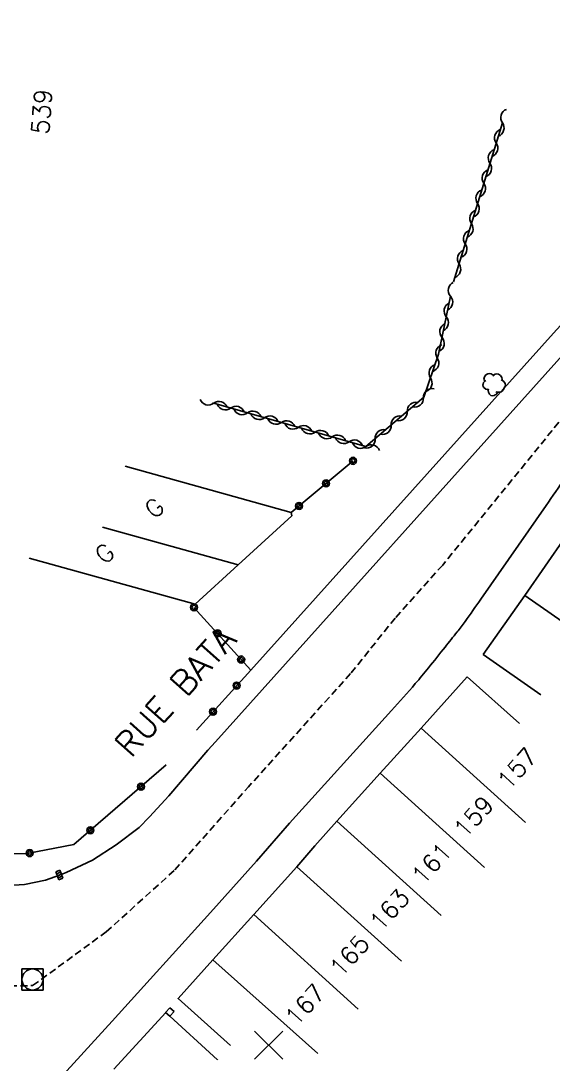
# Model space of a CAD drawing. Header units: millimetres. Extents: x 137000 to 138000, y 128000 to 129000.
# Drawn here: x 137730.6 to 137768.5, y 128631.4 to 128705.5 of the extents above; entities that cross this region are included whole.
import ezdxf
from ezdxf.enums import TextEntityAlignment as Align

# ---------------------------------------------------------------- set-up
doc = ezdxf.new("R2010")
doc.units = ezdxf.units.MM
doc.linetypes.add('DASHED', pattern=[0.75, 0.5, -0.25])
doc.layers.get('0').update_dxf_attribs({"linetype": 'CONTINUOUS'})
for name, color, linetype in [('w0001', 6, 'DASHED'), ('w0008', 7, 'CONTINUOUS'), ('w0100', 7, 'CONTINUOUS'), ('W0112', 1, 'DASHED'), ('w0300', 7, 'CONTINUOUS'), ('w0310', 3, 'CONTINUOUS'), ('w0322', 7, 'CONTINUOUS'), ('w0400', 7, 'CONTINUOUS'), ('w0420', 7, 'CONTINUOUS'), ('w0989', 7, 'CONTINUOUS'), ('w0991', 7, 'CONTINUOUS'), ('W1102', 7, 'CONTINUOUS')]:
    doc.layers.add(name, color=color, linetype=linetype)
doc.styles.get("Standard").update_dxf_attribs({"font": 'romans.shx', "width": 0.85})

# ---------------------------------------------------------------- blocks, each defined once
blk = doc.blocks.new('t322o')
at = {"color": 0, "linetype": 'Continuous'}
for radius in [0.25, 0.15]:
    blk.add_circle((0, 0), radius, dxfattribs=at)
blk = doc.blocks.new('T420')
for p, q in [((0.75, 0.75), (-0.75, 0.75)), ((-0.75, 0.75), (-0.75, -0.75)), ((0.75, 0.75), (0.75, -0.75)), ((0.75, -0.75), (-0.75, -0.75))]:
    blk.add_line(p, q)
blk.add_ellipse((0, 0), major_axis=(-0.53, 0.53), ratio=1, start_param=3.926991, end_param=10.210176)
blk = doc.blocks.new('T400')
for p, q in [((-0.15, 0.3), (0.15, 0.3)), ((-0.15, -0.25), (-0.15, 0.3)), ((-0.15, 0.15), (0.15, 0.15)), ((-0.15, 0), (0.15, 0)), ((0.15, 0.3), (0.15, -0.25)), ((-0.15, -0.15), (0.15, -0.15)), ((-0.15, -0.25), (-0.15, -0.3)), ((-0.15, -0.3), (0.15, -0.3)), ((0.15, -0.3), (0.15, -0.25))]:
    blk.add_line(p, q)
blk = doc.blocks.new('t991o')
at = {"color": 0, "linetype": 'Continuous'}
for p, q in [((-1, 1), (1, -1)), ((-1, -1), (1, 1))]:
    blk.add_line(p, q, dxfattribs=at)
blk = doc.blocks.new('t310o')
at = {"color": 0, "linetype": 'Continuous'}
for centre, start, end in [((-0.5, 0.375), 216.8699, 323.1304), ((0.5, -0.375), 36.8699, 143.1303)]:
    blk.add_arc(centre, 0.625, start, end, dxfattribs=at)
blk = doc.blocks.new('T300')
for p, q in [((-0.286, 0.629), (-0.171, 0.743)), ((-0.171, 0.743), (-0.057, 0.8)), ((-0.057, 0.8), (0.057, 0.8)), ((0.057, 0.8), (0.229, 0.743)), ((0.229, 0.743), (0.343, 0.629)), ((-0.8, 0.514), (-0.857, 0.343)), ((-0.857, 0.343), (-0.857, 0.171)), ((-0.857, 0.171), (-0.743, 0.057)), ((-0.686, 0.629), (-0.8, 0.514)), ((-0.8, -0.057), (-0.743, 0.057)), ((-0.743, 0.057), (-0.686, 0.114)), ((-0.571, 0.686), (-0.686, 0.629)), ((-0.457, 0.686), (-0.571, 0.686)), ((-0.286, 0.629), (-0.457, 0.686)), ((-0.229, 0.571), (-0.286, 0.629)), ((0.343, 0.629), (0.4, 0.514)), ((0.457, 0.457), (0.343, 0.457)), ((0.4, 0.514), (0.4, 0.457)), ((0.571, 0.4), (0.457, 0.457)), ((0.571, 0.4), (0.686, 0.286)), ((0.686, 0.286), (0.743, 0.171)), ((0.743, 0.057), (0.686, -0.171)), ((0.743, 0.171), (0.743, 0.057)), ((-0.8, -0.171), (-0.8, -0.057)), ((-0.8, -0.229), (-0.8, -0.171)), ((-0.743, -0.343), (-0.8, -0.229)), ((-0.686, -0.4), (-0.743, -0.343)), ((-0.514, -0.457), (-0.686, -0.4)), ((-0.4, -0.457), (-0.514, -0.457)), ((-0.4, -0.457), (-0.343, -0.457)), ((-0.343, -0.457), (-0.343, -0.4)), ((-0.343, -0.514), (-0.343, -0.457)), ((-0.286, -0.629), (-0.343, -0.514)), ((-0.171, -0.743), (-0.286, -0.629)), ((0.229, -0.686), (0.171, -0.743)), ((0.286, -0.457), (0.229, -0.457)), ((0.286, -0.629), (0.229, -0.686)), ((0.457, -0.4), (0.286, -0.457)), ((0.343, -0.514), (0.286, -0.629)), ((0.343, -0.514), (0.343, -0.457)), ((0.571, -0.343), (0.457, -0.4)), ((0.629, -0.286), (0.571, -0.343)), ((0.686, -0.171), (0.629, -0.286)), ((-0.057, -0.8), (-0.171, -0.743)), ((0.057, -0.8), (-0.057, -0.8)), ((0.171, -0.743), (0.057, -0.8))]:
    blk.add_line(p, q)

msp = doc.modelspace()

# ---------------------------------------------------------------- linework, layer by layer
at = {"layer": 'w0001'}
for points in [[(137863.671, 128803.208), (137857.25, 128782.054), (137854.8, 128774.068), (137853.008, 128769.409), (137850.756, 128764.639), (137848.446, 128760.49), (137845.477, 128755.969), (137843.416, 128753.109), (137841.203, 128750.224), (137836.126, 128744.768), (137816.372, 128725.026), (137793.193, 128701.941), (137771.216, 128679.894), (137760.6, 128666.834), (137757.221, 128663.071), (137754.054, 128659.118), (137746.806, 128651.08)], [(137654.524, 128605.654), (137711.475, 128632.416), (137721.584, 128636.83), (137731.457, 128636.938), (137736.685, 128640.758), (137741.562, 128645.163), (137746.806, 128651.08)]]:
    msp.add_lwpolyline(points, dxfattribs=at)
at = {"layer": 'w0008'}
for points in [[(137860.643, 128803.149), (137856.225, 128788.44), (137852.061, 128774.99, -0.007718), (137851.244, 128772.61, -0.01872), (137850.856, 128771.647, -0.002584), (137848.673, 128766.84, -0.014019), (137848.242, 128765.967, -0.005636), (137846.793, 128763.307, -0.009734), (137845.907, 128761.793, -0.001457), (137845.712, 128761.476, -0.000724), (137845.317, 128760.842, -0.011853), (137844.967, 128760.308, -0.001088), (137840.995, 128754.592, -0.02592), (137838.973, 128751.993, -0.014708), (137835.051, 128747.718), (137814.365, 128727.036), (137810.684, 128723.43), (137772.738, 128685.553), (137771.931, 128684.75), (137769.552, 128682.24), (137744.448, 128654.279), (137743.902, 128653.672)], [(137749.711, 128648.488), (137756.967, 128656.503, 0.005711), (137758.656, 128658.404, 0.009961), (137759.59, 128659.524, 0.000413), (137760.776, 128661.007, 0.000573), (137761.628, 128662.077, 0.012132), (137762.197, 128662.83, 0.005941), (137763.302, 128664.408), (137767.956, 128671.058, -0.006806), (137769.329, 128673.059, -0.013791)]]:
    msp.add_lwpolyline(points, format="xyb", dxfattribs=at)
for points in [[(137785.338, 128700.315), (137770.768, 128685.79), (137768.69, 128683.563), (137746.954, 128659.375)], [(137743.902, 128653.672), (137741.14, 128650.423), (137739.771, 128648.93), (137739.025, 128648.177), (137737.399, 128646.946), (137735.7, 128645.85), (137733.83, 128644.989), (137733.356, 128644.8), (137732.363, 128644.434), (137730.869, 128644.12), (137729.326, 128644.033)], [(137732.894, 128629.784), (137737.114, 128634.4), (137744.087, 128642.144), (137747.368, 128645.794), (137749.711, 128648.488)]]:
    msp.add_lwpolyline(points, dxfattribs=at)
at = {"layer": 'w0100'}
for p, q in [((137749.838, 128670.577), (137738.04, 128673.86)), ((137749.838, 128670.577), (137749.888, 128670.346)), ((137749.888, 128670.346), (137746.062, 128666.846)), ((137766.435, 128664.68), (137769.321, 128668.852)), ((137742.998, 128664.046), (137731.2, 128667.329)), ((137746.062, 128666.846), (137742.998, 128664.046)), ((137763.488, 128660.48), (137766.435, 128664.68)), ((137767.58, 128657.608), (137763.488, 128660.48)), ((137759.064, 128655.242), (137762.342, 128658.899)), ((137762.342, 128658.899), (137766.065, 128655.562)), ((137756.157, 128652.03), (137759.064, 128655.242)), ((137753.086, 128648.631), (137756.157, 128652.03)), ((137751.506, 128646.887), (137753.086, 128648.631))]:
    msp.add_line(p, q, dxfattribs=at)
for points in [[(137745.518, 128632.682), (137741.797, 128636.022), (137744.274, 128638.783), (137747.176, 128641.985), (137750.237, 128645.379), (137751.506, 128646.887)], [(137744.605, 128631.656), (137744.605, 128631.656), (137744.605, 128631.656), (137744.605, 128631.656), (137744.605, 128631.656), (137744.605, 128631.656), (137744.605, 128631.656), (137744.605, 128631.656), (137744.605, 128631.656), (137744.605, 128631.656), (137744.605, 128631.656), (137744.605, 128631.656), (137744.605, 128631.656), (137744.605, 128631.656), (137744.605, 128631.656), (137744.605, 128631.656), (137744.605, 128631.656), (137744.605, 128631.656), (137744.605, 128631.656), (137744.605, 128631.656), (137744.605, 128631.656), (137744.605, 128631.656), (137744.605, 128631.656), (137744.605, 128631.656), (137744.605, 128631.656), (137744.605, 128631.656), (137744.605, 128631.656), (137744.605, 128631.656), (137744.605, 128631.656), (137744.605, 128631.656), (137744.605, 128631.656), (137744.605, 128631.656), (137744.605, 128631.656), (137744.605, 128631.656), (137744.605, 128631.656), (137744.605, 128631.656), (137744.605, 128631.656), (137744.605, 128631.656), (137744.605, 128631.656), (137744.605, 128631.656), (137744.605, 128631.656), (137744.605, 128631.656), (137744.605, 128631.656), (137744.605, 128631.656), (137744.605, 128631.656), (137744.605, 128631.656), (137744.605, 128631.656), (137744.605, 128631.656), (137744.605, 128631.656), (137744.605, 128631.656), (137740.916, 128635.031), (137737.234, 128631.006)]]:
    msp.add_lwpolyline(points, dxfattribs=at)
at = {"layer": 'W0112'}
for points in [[(137740.911, 128635.03), (137741.207, 128634.762), (137741.51, 128635.095), (137741.213, 128635.364), (137741.213, 128635.364), (137741.213, 128635.364), (137741.213, 128635.364), (137741.213, 128635.364), (137741.213, 128635.364), (137741.213, 128635.364), (137741.213, 128635.364), (137741.213, 128635.364), (137741.213, 128635.364), (137741.213, 128635.364), (137741.213, 128635.364), (137741.213, 128635.364), (137741.213, 128635.364), (137741.213, 128635.364), (137741.213, 128635.364), (137741.213, 128635.364), (137741.213, 128635.364), (137741.213, 128635.364), (137741.213, 128635.364), (137741.213, 128635.364), (137741.213, 128635.364), (137741.213, 128635.364), (137741.213, 128635.364), (137741.213, 128635.364), (137741.213, 128635.364), (137741.213, 128635.364), (137741.213, 128635.364), (137741.213, 128635.364), (137741.213, 128635.364), (137741.213, 128635.364), (137741.213, 128635.364), (137741.213, 128635.364), (137741.213, 128635.364), (137741.213, 128635.364), (137741.213, 128635.364), (137741.213, 128635.364), (137741.213, 128635.364), (137741.213, 128635.364), (137741.213, 128635.364), (137741.213, 128635.364), (137741.213, 128635.364), (137741.213, 128635.364), (137741.213, 128635.364), (137741.213, 128635.364), (137741.213, 128635.364), (137741.213, 128635.364), (137741.213, 128635.364), (137741.213, 128635.364), (137741.213, 128635.364), (137741.213, 128635.364), (137741.213, 128635.364), (137741.213, 128635.364), (137741.213, 128635.364), (137741.213, 128635.364), (137741.213, 128635.364), (137741.213, 128635.364), (137741.213, 128635.364), (137741.213, 128635.364), (137741.213, 128635.364), (137741.213, 128635.364), (137741.213, 128635.364), (137741.213, 128635.364), (137741.213, 128635.364), (137741.213, 128635.364), (137741.213, 128635.364), (137741.213, 128635.364), (137741.213, 128635.364), (137741.213, 128635.364), (137741.213, 128635.364), (137741.213, 128635.364), (137741.213, 128635.364), (137741.213, 128635.364), (137741.213, 128635.364), (137741.213, 128635.364), (137741.213, 128635.364), (137741.213, 128635.364), (137741.213, 128635.364), (137741.213, 128635.364), (137741.213, 128635.364), (137741.213, 128635.364), (137741.213, 128635.364), (137741.213, 128635.364), (137741.213, 128635.364), (137741.213, 128635.364), (137741.213, 128635.364), (137741.213, 128635.364), (137741.213, 128635.364), (137741.213, 128635.364), (137741.213, 128635.364), (137741.213, 128635.364), (137741.213, 128635.364), (137741.213, 128635.364), (137741.213, 128635.364), (137741.213, 128635.364), (137741.213, 128635.364), (137741.213, 128635.364), (137741.213, 128635.364), (137741.213, 128635.364), (137741.213, 128635.364), (137741.213, 128635.364), (137741.213, 128635.364), (137741.213, 128635.364), (137741.213, 128635.364), (137741.213, 128635.364), (137741.213, 128635.364), (137741.213, 128635.364), (137741.213, 128635.364), (137741.213, 128635.364), (137741.213, 128635.364), (137741.213, 128635.364), (137741.213, 128635.364), (137741.213, 128635.364), (137741.213, 128635.364), (137741.213, 128635.364), (137741.213, 128635.364), (137741.213, 128635.364)], [(137740.911, 128635.03), (137741.213, 128635.364), (137741.213, 128635.364), (137741.213, 128635.364), (137741.213, 128635.364), (137741.213, 128635.364), (137741.213, 128635.364), (137741.213, 128635.364), (137741.213, 128635.364), (137741.213, 128635.364), (137741.213, 128635.364), (137741.213, 128635.364), (137741.213, 128635.364), (137741.213, 128635.364), (137741.213, 128635.364), (137741.213, 128635.364), (137741.213, 128635.364), (137741.213, 128635.364), (137741.213, 128635.364), (137741.213, 128635.364), (137741.213, 128635.364), (137741.213, 128635.364), (137741.213, 128635.364), (137741.213, 128635.364), (137741.213, 128635.364), (137741.213, 128635.364), (137741.213, 128635.364), (137741.213, 128635.364), (137741.213, 128635.364), (137741.213, 128635.364), (137741.213, 128635.364), (137741.213, 128635.364), (137741.213, 128635.364), (137741.213, 128635.364), (137741.213, 128635.364), (137741.213, 128635.364), (137741.213, 128635.364), (137741.213, 128635.364), (137741.213, 128635.364), (137741.213, 128635.364), (137741.213, 128635.364), (137741.213, 128635.364), (137741.213, 128635.364), (137741.213, 128635.364), (137741.213, 128635.364), (137741.213, 128635.364), (137741.213, 128635.364), (137741.213, 128635.364), (137741.213, 128635.364), (137741.213, 128635.364), (137741.213, 128635.364), (137741.213, 128635.364), (137741.213, 128635.364), (137741.213, 128635.364), (137741.213, 128635.364), (137741.213, 128635.364), (137741.213, 128635.364), (137741.213, 128635.364), (137741.213, 128635.364), (137741.213, 128635.364), (137741.213, 128635.364), (137741.213, 128635.364), (137741.213, 128635.364), (137741.213, 128635.364), (137741.213, 128635.364), (137741.213, 128635.364), (137741.213, 128635.364), (137741.213, 128635.364), (137741.213, 128635.364), (137741.213, 128635.364), (137741.213, 128635.364), (137741.213, 128635.364), (137741.213, 128635.364), (137741.213, 128635.364), (137741.213, 128635.364), (137741.213, 128635.364), (137741.213, 128635.364), (137741.213, 128635.364), (137741.213, 128635.364), (137741.213, 128635.364), (137741.213, 128635.364), (137741.213, 128635.364), (137741.213, 128635.364), (137741.213, 128635.364), (137741.213, 128635.364), (137741.213, 128635.364), (137741.213, 128635.364), (137741.213, 128635.364), (137741.213, 128635.364), (137741.213, 128635.364), (137741.213, 128635.364), (137741.213, 128635.364), (137741.213, 128635.364), (137741.213, 128635.364), (137741.213, 128635.364), (137741.213, 128635.364), (137741.213, 128635.364), (137741.213, 128635.364), (137741.213, 128635.364), (137741.213, 128635.364), (137741.213, 128635.364), (137741.213, 128635.364), (137741.213, 128635.364), (137741.213, 128635.364), (137741.213, 128635.364), (137741.213, 128635.364), (137741.213, 128635.364), (137741.213, 128635.364), (137741.213, 128635.364), (137741.213, 128635.364), (137741.213, 128635.364), (137741.213, 128635.364), (137741.213, 128635.364), (137741.213, 128635.364), (137741.213, 128635.364), (137741.213, 128635.364), (137741.213, 128635.364), (137741.213, 128635.364), (137741.213, 128635.364), (137741.213, 128635.364)]]:
    msp.add_lwpolyline(points, dxfattribs=at)
at = {"layer": 'w0310'}
for points in [[(137764.841, 128698.273), (137761.376, 128686.979)], [(137761.156, 128685.949), (137760.31, 128681.822), (137759.271, 128678.761), (137755.146, 128675.259)], [(137755.146, 128675.259), (137744.233, 128678.362)]]:
    msp.add_lwpolyline(points, dxfattribs=at)
at = {"layer": 'w0322'}
for points in [[(137754.228, 128674.246), (137749.838, 128670.577)], [(137742.925, 128663.83), (137746.954, 128659.375), (137743.095, 128655.101)], [(137740.956, 128652.631), (137734.373, 128646.959), (137731.074, 128646.326), (137727.693, 128646.285)]]:
    msp.add_lwpolyline(points, dxfattribs=at)
at = {"layer": 'W1102'}
for p, q in [((137746.062, 128666.846), (137736.428, 128669.527)), ((137774.62, 128658.935), (137766.435, 128664.68)), ((137766.478, 128648.531), (137759.064, 128655.242)), ((137763.577, 128645.325), (137756.157, 128652.03)), ((137760.497, 128641.917), (137753.086, 128648.631)), ((137750.237, 128645.379), (137757.662, 128638.68)), ((137747.176, 128641.985), (137754.587, 128635.271)), ((137744.274, 128638.783), (137751.716, 128632.103))]:
    msp.add_line(p, q, dxfattribs=at)

# ---------------------------------------------------------------- block references
at = {"layer": 'w0300', "rotation": 344.1246755085793}
msp.add_blockref('T300', (137764.293, 128679.648), dxfattribs=at)
at = {"layer": 'w0310'}
for p, rotation in [((137764.841, 128698.273), 252.9433395570613), ((137764.401, 128696.839), 252.9433395570613), ((137763.961, 128695.405), 252.9433395570613), ((137763.521, 128693.971), 252.9433395570613), ((137763.081, 128692.537), 252.9433395570613), ((137762.641, 128691.103), 252.9433395570613), ((137762.201, 128689.669), 252.9433395570613), ((137761.761, 128688.235), 252.9433395570613), ((137761.156, 128685.949), 258.4190138162027), ((137760.855, 128684.479), 258.4190138162027), ((137760.554, 128683.01), 258.4190138162027), ((137760.218, 128681.55), 251.2532494255544), ((137759.736, 128680.129), 251.2532494255544), ((137759.229, 128678.725), 220.3332305836125), ((137744.325, 128678.336), 164.1246755085793), ((137745.528, 128677.994), 164.1246755085793), ((137746.73, 128677.652), 164.1246755085793), ((137758.086, 128677.755), 220.3332305836125), ((137747.932, 128677.31), 164.1246755085793), ((137749.135, 128676.968), 164.1246755085793), ((137756.942, 128676.784), 220.3332305836125), ((137750.337, 128676.626), 164.1246755085793), ((137751.539, 128676.284), 164.1246755085793), ((137755.799, 128675.813), 220.3332305836125), ((137752.741, 128675.942), 164.1246755085793), ((137753.944, 128675.6), 164.1246755085793), ((137755.146, 128675.259), 164.1246755085793)]:
    msp.add_blockref('t310o', p, dxfattribs=dict(at, rotation=rotation))
at = {"layer": 'w0322'}
for p, rotation in [((137754.228, 128674.246), 219.9469673675915), ((137752.311, 128672.641), 219.9469673675915), ((137750.394, 128671.036), 219.9469673675915), ((137742.925, 128663.83), 312.1176548887771), ((137744.602, 128661.976), 312.1176548887771), ((137746.278, 128660.121), 312.1176548887771), ((137745.953, 128658.266), 227.9225591431072), ((137744.278, 128656.411), 227.9225591431072), ((137739.157, 128651.081), 220.7486233729656), ((137735.558, 128647.98), 220.7486233729656), ((137731.245, 128646.359), 190.8617149529551)]:
    msp.add_blockref('t322o', p, dxfattribs=dict(at, rotation=rotation))
at = {"layer": 'w0400', "rotation": 201.7825280684394}
msp.add_blockref('T400', (137733.356, 128644.8), dxfattribs=at)
at = {"layer": 'w0420'}
msp.add_blockref('T420', (137731.448, 128637.373), dxfattribs=at)
at = {"layer": 'w0991'}
msp.add_blockref('t991o', (137748.228, 128632.707), dxfattribs=at)

# ---------------------------------------------------------------- texts
at = {"layer": 'w0989'}
msp.add_text('RUE BATA', height=1.75, rotation=47.90611, dxfattribs=at).set_placement((137741.588, 128657.833), align=Align.MIDDLE)
at = {"layer": 'w0991'}
for s, rotation, p in [('539', 85.59119, (137732.102, 128699.067)), ('G', 42.45762, (137740.114, 128670.892)), ('G', 42.42511, (137736.576, 128667.659)), ('157', 47.85462, (137765.893, 128652.373)), ('159', 47.85462, (137762.801, 128648.939)), ('161', 47.85462, (137759.812, 128645.633)), ('163', 47.85462, (137756.823, 128642.33)), ('165', 47.94476, (137753.978, 128639.075)), ('167', 47.82909, (137750.813, 128635.574))]:
    msp.add_text(s, height=1.25, rotation=rotation, dxfattribs=at).set_placement(p, align=Align.MIDDLE)

doc.saveas('drawing.dxf')
